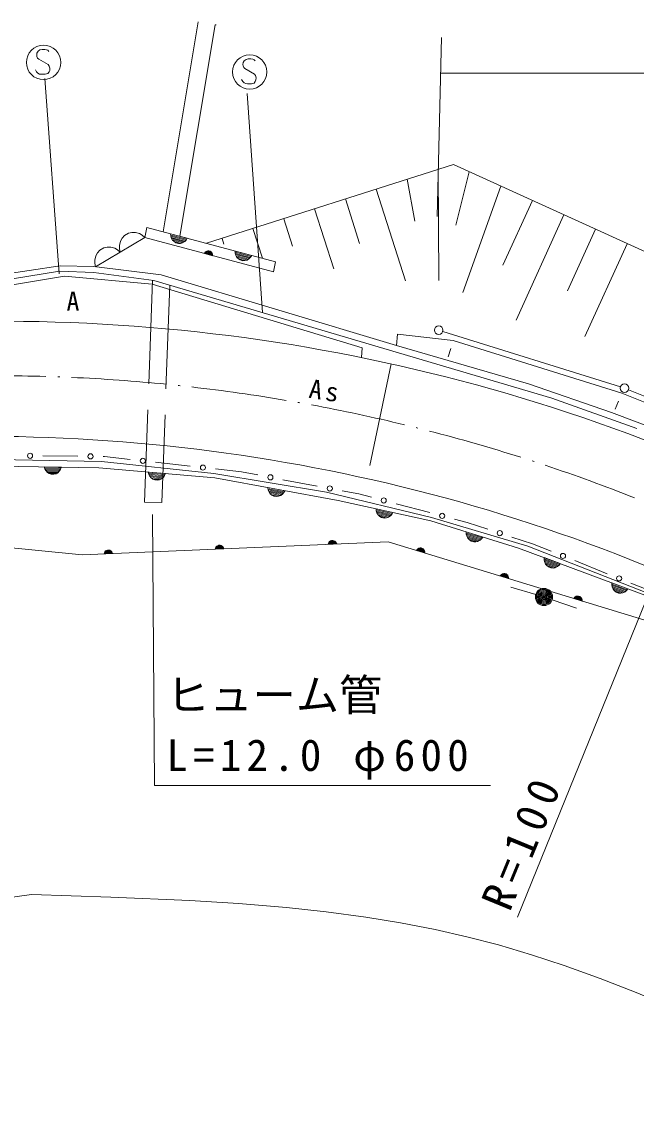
# Model space of a CAD drawing. Units: millimetres, scale not verified. Extents: x -23078 to 616922, y -205489 to 154511.
# Drawn here: x 355160 to 390740, y 40107 to 103452 of the extents above; entities that cross this region are included whole.
import ezdxf
from ezdxf.enums import TextEntityAlignment as Align

# ---------------------------------------------------------------- set-up
doc = ezdxf.new("R2010")
doc.units = ezdxf.units.MM
doc.header["$LTSCALE"] = 1000
doc.linetypes.add('DASHED', pattern=[7.5, 6, -1.5])
doc.layers.add('S-BGD', color=7, linetype='Continuous', lineweight=13)
doc.styles.add('ＭＳ ゴシック', font='')
doc.styles.get('ＭＳ ゴシック').set_extended_font_data('MS Gothic')

msp = doc.modelspace()

# ---------------------------------------------------------------- linework, layer by layer
at = {"layer": 'S-BGD'}
for p, q in [((363342, 91297), (365376, 103452)), ((366354, 103288), (364304, 91040)), ((366354, 103288), (366408, 103279)), ((379225, 92193), (379464, 102554)), ((356030, 101642), (356025, 101527)), ((356025, 101527), (356030, 101452)), ((356095, 101752), (356030, 101642)), ((356030, 101452), (356070, 101352)), ((356070, 101352), (356140, 101297)), ((356205, 101827), (356095, 101752)), ((356335, 101862), (356205, 101827)), ((356490, 101862), (356335, 101862)), ((356595, 101842), (356490, 101862)), ((356670, 101807), (356595, 101842)), ((356725, 101747), (356670, 101807)), ((356140, 101297), (356685, 100982)), ((356685, 100982), (356745, 100892)), ((356745, 100892), (356785, 100767)), ((356785, 100767), (356775, 100647)), ((367972, 101093), (367967, 100978)), ((367967, 100978), (367972, 100903)), ((368037, 101203), (367972, 101093)), ((367972, 100903), (368012, 100803)), ((368012, 100803), (368082, 100748)), ((368147, 101278), (368037, 101203)), ((368082, 100748), (368627, 100433)), ((368277, 101313), (368147, 101278)), ((368432, 101313), (368277, 101313)), ((368537, 101293), (368432, 101313)), ((368612, 101258), (368537, 101293)), ((368667, 101198), (368612, 101258)), ((356010, 100552), (355940, 100667)), ((356090, 100477), (356010, 100552)), ((356185, 100432), (356090, 100477)), ((356285, 100417), (356185, 100432)), ((356515, 100417), (356285, 100417)), ((356482, 100170), (357328, 88860)), ((356670, 100462), (356515, 100417)), ((356740, 100552), (356670, 100462)), ((356775, 100647), (356740, 100552)), ((367952, 100003), (367882, 100118)), ((368627, 100433), (368687, 100343)), ((368717, 100098), (368682, 100003)), ((368687, 100343), (368727, 100218)), ((368727, 100218), (368717, 100098)), ((379441, 100485), (414768, 100485)), ((368032, 99928), (367952, 100003)), ((368127, 99883), (368032, 99928)), ((368227, 99868), (368127, 99883)), ((368457, 99868), (368227, 99868)), ((368612, 99913), (368457, 99868)), ((368682, 100003), (368612, 99913)), ((368218, 99299), (369099, 86629)), ((365860, 90636), (380161, 95194)), ((380161, 95194), (416732, 78535)), ((379267, 94909), (379314, 88486)), ((381075, 94777), (380296, 91675)), ((375692, 93769), (377383, 88462)), ((377479, 94339), (377924, 91920)), ((382904, 93944), (380705, 87791)), ((373904, 93200), (374724, 90626)), ((372116, 92630), (373222, 89162)), ((384732, 93111), (383026, 89365)), ((370329, 92060), (370835, 90473)), ((386561, 92278), (383789, 86194)), ((361526, 91258), (361327, 91212)), ((361734, 91266), (361526, 91258)), ((361966, 91192), (361734, 91266)), ((362285, 90971), (362392, 91551)), ((362392, 91551), (369859, 89555)), ((368541, 91491), (369090, 89768)), ((388389, 91445), (386770, 87891)), ((359433, 89277), (362285, 90971)), ((360864, 90749), (360818, 90510)), ((360970, 90928), (360864, 90749)), ((361105, 91081), (360970, 90928)), ((361327, 91212), (361105, 91081)), ((362134, 91104), (361966, 91192)), ((362285, 90971), (362134, 91104)), ((369730, 88976), (362285, 90971)), ((363782, 91060), (363776, 91181)), ((363776, 91181), (364742, 90923)), ((363815, 90951), (363782, 91060)), ((364702, 90869), (363784, 91114)), ((363792, 91047), (364661, 90815)), ((364609, 90764), (363814, 90977)), ((363881, 90819), (363815, 90951)), ((363842, 90905), (364545, 90717)), ((363972, 90733), (363881, 90819)), ((364470, 90672), (363886, 90828)), ((364076, 90666), (363972, 90733)), ((363983, 90737), (364343, 90641)), ((364225, 90626), (364076, 90666)), ((364348, 90632), (364225, 90626)), ((364470, 90662), (364348, 90632)), ((364593, 90743), (364470, 90662)), ((364674, 90822), (364593, 90743)), ((364742, 90923), (364674, 90822)), ((366753, 90921), (366863, 90576)), ((390218, 90612), (387774, 85246)), ((359544, 90081), (359438, 89902)), ((359680, 90234), (359544, 90081)), ((359901, 90365), (359680, 90234)), ((360100, 90411), (359901, 90365)), ((360308, 90419), (360100, 90411)), ((360540, 90345), (360308, 90419)), ((360708, 90256), (360540, 90345)), ((360859, 90124), (360708, 90256)), ((360818, 90510), (360819, 90322)), ((360819, 90322), (360859, 90124)), ((365731, 90048), (365766, 90098)), ((366214, 89918), (365731, 90048)), ((365752, 90075), (366210, 89952)), ((365766, 90098), (365806, 90138)), ((366206, 89985), (365772, 90102)), ((365798, 90127), (366195, 90020)), ((365806, 90138), (365867, 90178)), ((366181, 90056), (365830, 90151)), ((365867, 90178), (365928, 90193)), ((365867, 90173), (366159, 90095)), ((365928, 90193), (365990, 90196)), ((366111, 90140), (365931, 90188)), ((365990, 90196), (366065, 90176)), ((366065, 90176), (366117, 90142)), ((366117, 90142), (366162, 90099)), ((366162, 90099), (366195, 90034)), ((366195, 90034), (366211, 89979)), ((366211, 89979), (366214, 89918)), ((367516, 90062), (367509, 90183)), ((367509, 90183), (368475, 89925)), ((367549, 89953), (367516, 90062)), ((368435, 89871), (367517, 90116)), ((367525, 90050), (368395, 89817)), ((368342, 89766), (367548, 89979)), ((367614, 89821), (367549, 89953)), ((350126, 88219), (357380, 89339)), ((357380, 89339), (359327, 89290)), ((359438, 89902), (359392, 89662)), ((359392, 89662), (359393, 89475)), ((359393, 89475), (359433, 89277)), ((367575, 89907), (368278, 89719)), ((367705, 89735), (367614, 89821)), ((368204, 89674), (367619, 89830)), ((367809, 89668), (367705, 89735)), ((367717, 89740), (368077, 89643)), ((367959, 89628), (367809, 89668)), ((368082, 89634), (367959, 89628)), ((368204, 89664), (368082, 89634)), ((368326, 89745), (368204, 89664)), ((368407, 89824), (368326, 89745)), ((368475, 89925), (368407, 89824)), ((369859, 89555), (369730, 88976)), ((340971, 86379), (357337, 89027)), ((343978, 86484), (357623, 88730)), ((357337, 89027), (359323, 88949)), ((357623, 88730), (362708, 88264)), ((359323, 88949), (362801, 88482)), ((359327, 89290), (363221, 88803)), ((363221, 88803), (376857, 84723)), ((362708, 88264), (374869, 84577)), ((362801, 88482), (385856, 81667)), ((379542, 85534), (389827, 82326)), ((376857, 84723), (376916, 85369)), ((376916, 85369), (380148, 85017)), ((380148, 85017), (389904, 81961)), ((380148, 85017), (389904, 81961)), ((374869, 84577), (374832, 84021)), ((384497, 82490), (376857, 84723)), ((379849, 84063), (379999, 84540)), ((389316, 80844), (384497, 82490)), ((389904, 81961), (421078, 69585)), ((389904, 81961), (420994, 69619)), ((390297, 82158), (397744, 79156)), ((385856, 81667), (390773, 79909)), ((389535, 81031), (389720, 81496)), ((393406, 79293), (389316, 80844)), ((350745, 78165), (359765, 78003)), ((356370, 78327), (358400, 78307)), ((359765, 78003), (366277, 77316)), ((359870, 78293), (359941, 78292)), ((359941, 78292), (361439, 78124)), ((362900, 77960), (364917, 77733)), ((348921, 77805), (359625, 77642)), ((356485, 77575), (356449, 77690)), ((356449, 77690), (357449, 77675)), ((357423, 77613), (356473, 77628)), ((356543, 77477), (356485, 77575)), ((356497, 77565), (357397, 77551)), ((357358, 77489), (356536, 77502)), ((356639, 77365), (356543, 77477)), ((356580, 77438), (357308, 77427)), ((356748, 77303), (356639, 77365)), ((357247, 77366), (356642, 77375)), ((356865, 77264), (356748, 77303)), ((356758, 77311), (357131, 77305)), ((357138, 77297), (357020, 77262)), ((357249, 77356), (357138, 77297)), ((357348, 77464), (357249, 77356)), ((357407, 77561), (357348, 77464)), ((357449, 77675), (357407, 77561)), ((359625, 77642), (366328, 77048)), ((362505, 77271), (362478, 77389)), ((362478, 77389), (363474, 77301)), ((363444, 77241), (362498, 77325)), ((363474, 77301), (363424, 77190)), ((366277, 77316), (372810, 76224)), ((366378, 77569), (367875, 77401)), ((367875, 77401), (368832, 77222)), ((357020, 77262), (356865, 77264)), ((362557, 77169), (362505, 77271)), ((362517, 77260), (363414, 77181)), ((363371, 77122), (362551, 77195)), ((362644, 77051), (362557, 77169)), ((362591, 77128), (363315, 77064)), ((362748, 76981), (362644, 77051)), ((363250, 77007), (362647, 77060)), ((362862, 76934), (362748, 76981)), ((362759, 76988), (363130, 76955)), ((363016, 76920), (362862, 76934)), ((363137, 76947), (363016, 76920)), ((363252, 76997), (363137, 76947)), ((363358, 77098), (363252, 76997)), ((363424, 77190), (363358, 77098)), ((366328, 77048), (373489, 75750)), ((370277, 76951), (372272, 76578)), ((369433, 76368), (369416, 76488)), ((369416, 76488), (370400, 76310)), ((370365, 76253), (369430, 76422)), ((369474, 76262), (369433, 76368)), ((369443, 76356), (370329, 76196)), ((370281, 76141), (369471, 76288)), ((369551, 76136), (369474, 76262)), ((369505, 76218), (370220, 76088)), ((369648, 76057), (369551, 76136)), ((370150, 76038), (369555, 76145)), ((369757, 76000), (369648, 76057)), ((369659, 76063), (370026, 75997)), ((370151, 76027), (370032, 75988)), ((370266, 76118), (370151, 76027)), ((370340, 76204), (370266, 76118)), ((370400, 76310), (370340, 76204)), ((372810, 76224), (378878, 74768)), ((373717, 76307), (374674, 76128)), ((374674, 76128), (375411, 75934)), ((369910, 75972), (369757, 76000)), ((370032, 75988), (369910, 75972)), ((373489, 75750), (378840, 74561)), ((376833, 75559), (378796, 75042)), ((362729, 74927), (362839, 59249)), ((375688, 75144), (375677, 75264)), ((375677, 75264), (376653, 75047)), ((376615, 74992), (375687, 75198)), ((375726, 75036), (375688, 75144)), ((375698, 75131), (376577, 74936)), ((376527, 74883), (375724, 75062)), ((375797, 74907), (375726, 75036)), ((375754, 74991), (376464, 74833)), ((375891, 74825), (375797, 74907)), ((376392, 74785), (375802, 74916)), ((375998, 74763), (375891, 74825)), ((375903, 74830), (376266, 74749)), ((376149, 74729), (375998, 74763)), ((376392, 74775), (376272, 74740)), ((376511, 74861), (376392, 74775)), ((376589, 74944), (376511, 74861)), ((376653, 75047), (376589, 74944)), ((378878, 74768), (384459, 73109)), ((393285, 74853), (383860, 51633)), ((358649, 72603), (339677, 74495)), ((376272, 74740), (376149, 74729)), ((378840, 74561), (383922, 72993)), ((380217, 74668), (380954, 74473)), ((380954, 74473), (382145, 74086)), ((380905, 73804), (380903, 73925)), ((380903, 73925), (381859, 73630)), ((380934, 73693), (380905, 73804)), ((381817, 73577), (380909, 73858)), ((380914, 73790), (381774, 73525)), ((381720, 73476), (380934, 73719)), ((380995, 73559), (380934, 73693)), ((380959, 73646), (381654, 73431)), ((381082, 73469), (380995, 73559)), ((381578, 73389), (381000, 73568)), ((381787, 73532), (381703, 73455)), ((381859, 73630), (381787, 73532)), ((383543, 73631), (384735, 73243)), ((376380, 73359), (358649, 72603)), ((360010, 72822), (360064, 72854)), ((360064, 72854), (360122, 72876)), ((360254, 72859), (360068, 72851)), ((360122, 72876), (360199, 72879)), ((360199, 72879), (360259, 72863)), ((360259, 72863), (360315, 72835)), ((366360, 72932), (366378, 72990)), ((366860, 72953), (366360, 72932)), ((366371, 72963), (366846, 72984)), ((366378, 72990), (366404, 73040)), ((366832, 73014), (366383, 72995)), ((366400, 73027), (366811, 73045)), ((366404, 73040), (366451, 73097)), ((366787, 73075), (366424, 73059)), ((366451, 73097), (366504, 73129)), ((366452, 73092), (366755, 73105)), ((366504, 73129), (366562, 73150)), ((366694, 73134), (366508, 73126)), ((366562, 73150), (366640, 73154)), ((366640, 73154), (366699, 73138)), ((366699, 73138), (366756, 73110)), ((366756, 73110), (366807, 73057)), ((366807, 73057), (366839, 73010)), ((366839, 73010), (366860, 72953)), ((372896, 73211), (372913, 73269)), ((373395, 73232), (372896, 73211)), ((372907, 73242), (373382, 73263)), ((372913, 73269), (372940, 73319)), ((373368, 73293), (372918, 73274)), ((372936, 73306), (373346, 73324)), ((372940, 73319), (372986, 73376)), ((373323, 73354), (372959, 73338)), ((372986, 73376), (373040, 73408)), ((372988, 73371), (373290, 73384)), ((373040, 73408), (373098, 73429)), ((373230, 73413), (373044, 73405)), ((373098, 73429), (373175, 73433)), ((373175, 73433), (373235, 73417)), ((373235, 73417), (373291, 73389)), ((373291, 73389), (373342, 73336)), ((373342, 73336), (373374, 73289)), ((373374, 73289), (373395, 73232)), ((393895, 68008), (376380, 73359)), ((378020, 72858), (378056, 72907)), ((378498, 72712), (378020, 72858)), ((378041, 72884), (378495, 72746)), ((378056, 72907), (378098, 72945)), ((378493, 72779), (378062, 72911)), ((378089, 72935), (378483, 72815)), ((378098, 72945), (378160, 72984)), ((378470, 72851), (378122, 72958)), ((378160, 72984), (378222, 72996)), ((378160, 72979), (378449, 72890)), ((378222, 72996), (378283, 72997)), ((378402, 72937), (378224, 72992)), ((378283, 72997), (378358, 72975)), ((378358, 72975), (378408, 72939)), ((378408, 72939), (378452, 72895)), ((378452, 72895), (378483, 72828)), ((381183, 73399), (381082, 73469)), ((381094, 73473), (381450, 73364)), ((381331, 73353), (381183, 73399)), ((381455, 73354), (381331, 73353)), ((381578, 73379), (381455, 73354)), ((381703, 73455), (381578, 73379)), ((383922, 72993), (391760, 70074)), ((384459, 73109), (391901, 70197)), ((384735, 73243), (385822, 72808)), ((359920, 72657), (359937, 72715)), ((360419, 72678), (359920, 72657)), ((359931, 72689), (360405, 72709)), ((359937, 72715), (359964, 72765)), ((360392, 72739), (359942, 72720)), ((359959, 72752), (360370, 72770)), ((359964, 72765), (360010, 72822)), ((360346, 72800), (359983, 72785)), ((360012, 72817), (360314, 72830)), ((360315, 72835), (360366, 72782)), ((360366, 72782), (360398, 72735)), ((360398, 72735), (360419, 72678)), ((378483, 72828), (378497, 72772)), ((378497, 72772), (378498, 72712)), ((385408, 72317), (385413, 72438)), ((385430, 72205), (385408, 72317)), ((385413, 72438), (386350, 72089)), ((386305, 72039), (385415, 72371)), ((385416, 72303), (386260, 71989)), ((386203, 71944), (385432, 72231)), ((387186, 72262), (389071, 71508)), ((385483, 72068), (385430, 72205)), ((385452, 72157), (386134, 71903)), ((385565, 71973), (385483, 72068)), ((386056, 71865), (385489, 72076)), ((385662, 71897), (385565, 71973)), ((385577, 71977), (385926, 71847)), ((385808, 71843), (385662, 71897)), ((385931, 71837), (385808, 71843)), ((386055, 71855), (385931, 71837)), ((386185, 71924), (386055, 71855)), ((386273, 71995), (386185, 71924)), ((386350, 72089), (386273, 71995)), ((382868, 71377), (382904, 71426)), ((383346, 71231), (382868, 71377)), ((382889, 71403), (383343, 71264)), ((382904, 71426), (382945, 71464)), ((383340, 71298), (382910, 71429)), ((382937, 71454), (383330, 71334)), ((382945, 71464), (383008, 71503)), ((383318, 71370), (382970, 71476)), ((383008, 71503), (383070, 71515)), ((383008, 71497), (383297, 71409)), ((383070, 71515), (383131, 71516)), ((383250, 71456), (383072, 71511)), ((383131, 71516), (383205, 71493)), ((383205, 71493), (383256, 71458)), ((383256, 71458), (383300, 71413)), ((383300, 71413), (383330, 71347)), ((383330, 71347), (383345, 71291)), ((383345, 71291), (383346, 71231)), ((389327, 70858), (389332, 70979)), ((389332, 70979), (390269, 70630)), ((390436, 70963), (391523, 70528)), ((384922, 70304), (383484, 70732)), ((389349, 70745), (389327, 70858)), ((390224, 70580), (389334, 70911)), ((389335, 70844), (390179, 70530)), ((389402, 70608), (389349, 70745)), ((390122, 70484), (389351, 70771)), ((389371, 70697), (390053, 70443)), ((389485, 70514), (389402, 70608)), ((389975, 70406), (389408, 70617)), ((389582, 70437), (389485, 70514)), ((389497, 70517), (389846, 70387)), ((389727, 70383), (389582, 70437)), ((389850, 70378), (389727, 70383)), ((389974, 70395), (389850, 70378)), ((390104, 70464), (389974, 70395)), ((390192, 70536), (390104, 70464)), ((390269, 70630), (390192, 70536)), ((385874, 69998), (387291, 69507)), ((387134, 70073), (387169, 70123)), ((387612, 69927), (387134, 70073)), ((387155, 70100), (387609, 69961)), ((387169, 70123), (387211, 70161)), ((387606, 69994), (387176, 70126)), ((387203, 70150), (387596, 70030)), ((387211, 70161), (387274, 70199)), ((387584, 70067), (387236, 70173)), ((387274, 70199), (387335, 70212)), ((387274, 70194), (387563, 70106)), ((387335, 70212), (387397, 70213)), ((387516, 70153), (387338, 70207)), ((387397, 70213), (387471, 70190)), ((387471, 70190), (387522, 70155)), ((387522, 70155), (387566, 70110)), ((387566, 70110), (387596, 70043)), ((387596, 70043), (387611, 69988)), ((387611, 69988), (387612, 69927)), ((382298, 59249), (362839, 59249)), ((355717, 52927), (262499, 40107)), ((355717, 52927), (360311, 52791)), ((360311, 52791), (364897, 52595)), ((364897, 52595), (367700, 52420)), ((367700, 52420), (370487, 52185)), ((370487, 52185), (372789, 51934)), ((372789, 51934), (375084, 51624)), ((375084, 51624), (377098, 51294)), ((377098, 51294), (379105, 50905)), ((379105, 50905), (380941, 50488)), ((380941, 50488), (382761, 50014)), ((382761, 50014), (384678, 49448)), ((384678, 49448), (386580, 48825)), ((386580, 48825), (388661, 48075)), ((388661, 48075), (390736, 47264)), ((390736, 47264), (393125, 46258))]:
    msp.add_line(p, q, dxfattribs=at)
at = {"layer": 'S-BGD', "linetype": 'DASHED'}
for p, q in [((362734, 88491), (362271, 75645)), ((363724, 88209), (363271, 75622)), ((376560, 83648), (375161, 77018)), ((363271, 75622), (362271, 75645))]:
    msp.add_line(p, q, dxfattribs=at)
at = {"layer": 'S-BGD'}
for centre, radius in [((356415, 101102), 995), ((368357, 100553), 995), ((379304, 85609), 249), ((390065, 82251), 249), ((355635, 78334), 149), ((359135, 78300), 149), ((362169, 78042), 149), ((365647, 77651), 149), ((369555, 77086), 149), ((372995, 76442), 149), ((376122, 75747), 149), ((379506, 74855), 149), ((382844, 73858), 149), ((386504, 72535), 149), ((389754, 71235), 149), ((385401, 70161), 498), ((385401, 70161), 440), ((385401, 70161), 382), ((385401, 70161), 322), ((385401, 70161), 265), ((385401, 70161), 195), ((385401, 70161), 135), ((385401, 70161), 77.5), ((385401, 70161), 15)]:
    msp.add_circle(centre, radius, dxfattribs=at)
for centre, radius, start, end in [((353947, -18493), 104618, 67.16669, 99.36191), ((353550, -17912), 100882, 88.29755, 91.42593), ((353550, -17912), 100882, 87.84134, 87.90649), ((353550, -17912), 100882, 84.3219, 87.45029), ((353550, -17912), 100882, 83.86566, 83.93085), ((353550, -17912), 100882, 80.34622, 83.47461), ((353550, -17912), 100882, 79.89001, 79.95517), ((353550, -17912), 100882, 76.37057, 79.49896), ((353550, -17912), 100882, 75.91434, 75.97952), ((352967, -22283), 101744, 67.44617, 98.63882), ((353550, -17912), 100882, 72.3949, 75.52328), ((353550, -17912), 100882, 71.93869, 72.00388), ((353550, -17912), 100882, 68.41925, 71.54764)]:
    msp.add_arc(centre, radius, start, end, dxfattribs=at)

# ---------------------------------------------------------------- texts
at = {"layer": 'S-BGD', "style": 'ＭＳ ゴシック'}
for s, height, p in [('A', 1100, (357746, 86397)), ('ヒューム管', 1833, (363530, 63025))]:
    msp.add_text(s, height=height, dxfattribs=at).set_placement(p, align=Align.BOTTOM_LEFT)
at = {"layer": 'S-BGD', "attachment_point": 7, "style": 'ＭＳ ゴシック'}
for s, insert, char_height, rotation in [('\\T1.27;As', (371736, 81679), 1100, 351.2), ('\\T1.32;R=100', (383442, 51861), 1833, 67.6)]:
    msp.add_mtext(s, dxfattribs=dict(at, insert=insert, char_height=char_height, rotation=rotation))
at = {"layer": 'S-BGD', "insert": (363530, 59592), "char_height": 1833, "attachment_point": 7, "style": 'ＭＳ ゴシック'}
msp.add_mtext('\\T1.24;L=12.0\\~φ600', dxfattribs=at)

doc.saveas('drawing.dxf')
